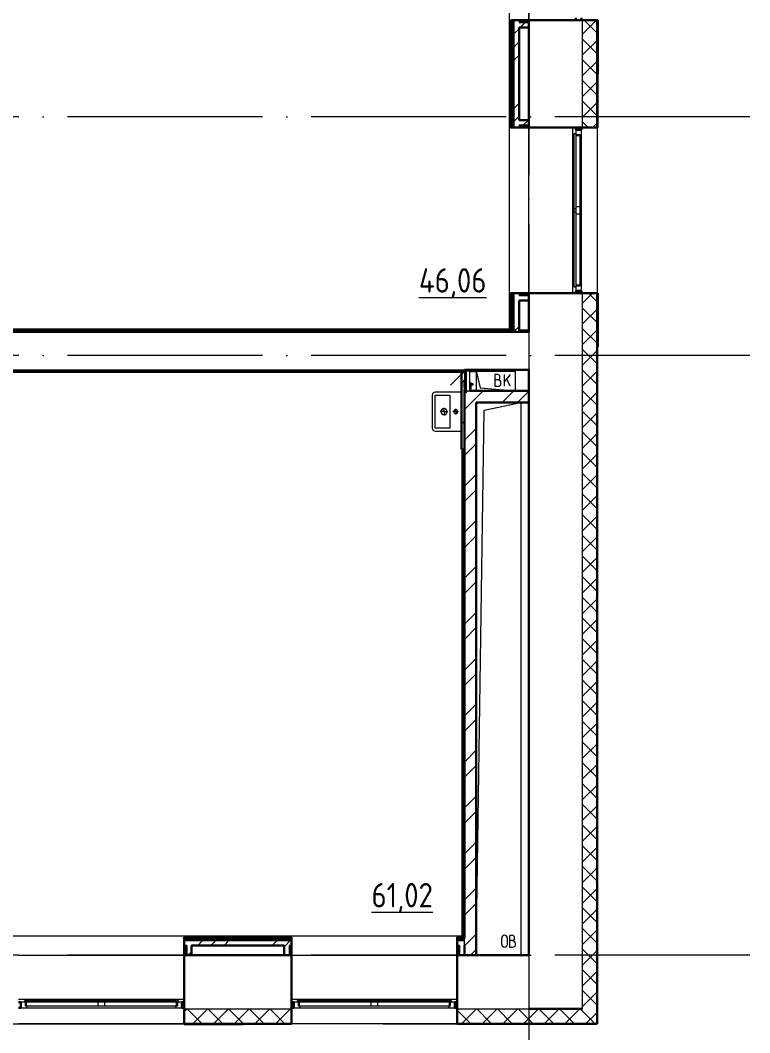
# Model space of a CAD drawing. Header units: millimetres. Extents: x -88595 to 880822, y -1054509 to -148035.
# Drawn here: x 327746 to 335231, y -283645 to -273262 of the extents above; entities that cross this region are included whole.
import ezdxf

# ---------------------------------------------------------------- set-up
doc = ezdxf.new("R2010")
doc.units = ezdxf.units.MM
doc.linetypes.add('ADSK_Линия сетки', pattern=[25, 20, -2.5, 0, -2.5])
for name, color, linetype, lineweight in [('_ Окна', 7, 'Continuous', 30), ('Марки помещений', 7, 'Continuous', 20), ('Оборудование', 7, 'Continuous', 18), ('Ограждение', 7, 'Continuous', 9), ('Окна', 7, 'Continuous', 9), ('Оси', 7, 'Continuous', 9), ('Перекрытие', 7, 'Continuous', 18), ('Стены внутренние', 7, 'Continuous', 18), ('Стены наружные', 7, 'Continuous', 18), ('Стены штриховка', 7, 'Continuous', 9), ('Узлы', 7, 'Continuous', 18)]:
    doc.layers.add(name, color=color, linetype=linetype, lineweight=lineweight)
doc.styles.add('GOST Common_2', font='GOST_Common.ttf', dxfattribs={"width": 0.9, "height": 350})

# ---------------------------------------------------------------- blocks, each defined once
blk = doc.blocks.new('2 этаж')
at = {"lineweight": 18}
for p, q in [((361758, 650947), (361799, 650776)), ((361758, 650947), (362158, 650947)), ((362158, 650947), (362158, 650747)), ((361978, 650912), (361948, 650912)), ((361948, 650912), (361948, 650792)), ((361982, 650859), (361948, 650859)), ((362002, 650879), (362002, 650889)), ((362108, 650912), (362048, 650841)), ((362048, 650792), (362048, 650912)), ((362108, 650792), (362072, 650869)), ((361799, 650776), (362158, 650747)), ((361948, 650792), (361985, 650792)), ((362012, 650819), (362012, 650829)), ((361758, 644957), (361839, 650546)), ((361839, 650546), (362216, 650627)), ((362216, 650627), (362216, 644957)), ((362020, 645070), (362020, 645133)), ((362078, 645070), (362078, 645133)), ((362128, 645161), (362098, 645161)), ((362098, 645161), (362098, 645041)), ((362151, 645128), (362151, 645138)), ((362131, 645108), (362098, 645108)), ((362098, 645041), (362135, 645041)), ((362161, 645068), (362161, 645078))]:
    blk.add_line(p, q, dxfattribs=at)
for centre, radius, start, end in [((361978, 650889), 23.3, 0, 90), ((361982, 650879), 20, 270, 0), ((361982, 650829), 30, 0, 90), ((361985, 650819), 26.7, 270, 0), ((362049, 645133), 28.7, 0, 180), ((362128, 645138), 23.3, 0, 90), ((362131, 645128), 20, 270, 0), ((362049, 645070), 28.7, 180, 0), ((362131, 645078), 30, 0, 90), ((362135, 645068), 26.7, 270, 0)]:
    blk.add_arc(centre, radius, start, end, dxfattribs=at)
at = {"layer": '_ Окна'}
for p, q in [((362780, 654572), (362780, 654547)), ((362838, 654547), (362838, 654572)), ((362780, 653447), (362780, 653422)), ((362838, 653422), (362838, 653447)), ((362780, 653422), (362838, 653422)), ((362780, 651772), (362780, 651747)), ((362838, 651772), (362780, 651772)), ((362838, 651747), (362838, 651772)), ((357088, 644475), (357063, 644475)), ((357063, 644417), (357088, 644417)), ((357088, 644417), (357088, 644475)), ((358763, 644475), (358738, 644475)), ((358738, 644475), (358738, 644417)), ((358738, 644417), (358763, 644417)), ((359888, 644475), (359863, 644475)), ((359863, 644417), (359888, 644417)), ((359888, 644417), (359888, 644475)), ((361563, 644475), (361538, 644475)), ((361538, 644475), (361538, 644417)), ((361538, 644417), (361563, 644417))]:
    blk.add_line(p, q, dxfattribs=at)
at = {"layer": '_ Окна', "lineweight": 18}
for p, q in [((362838, 653422), (362780, 653422)), ((362780, 653422), (362780, 653384)), ((362780, 653376), (362821, 653376)), ((362821, 653376), (362821, 653364)), ((362821, 653358), (362838, 653362)), ((362838, 653362), (362838, 653422)), ((362821, 651818), (362780, 651818)), ((362780, 651810), (362780, 651772)), ((362838, 651831), (362821, 651836)), ((362821, 651830), (362821, 651818)), ((362838, 651772), (362838, 651831)), ((362780, 651772), (362838, 651772)), ((357126, 644475), (357088, 644475)), ((357088, 644475), (357088, 644417)), ((357088, 644417), (357147, 644417)), ((357134, 644434), (357134, 644475)), ((357146, 644434), (357134, 644434)), ((357147, 644417), (357152, 644434)), ((358674, 644434), (358678, 644417)), ((358678, 644417), (358738, 644417)), ((358692, 644434), (358680, 644434)), ((358692, 644475), (358692, 644434)), ((358738, 644475), (358700, 644475)), ((358738, 644417), (358738, 644475)), ((359926, 644475), (359888, 644475)), ((359888, 644475), (359888, 644417)), ((359888, 644417), (359947, 644417)), ((359934, 644434), (359934, 644475)), ((359946, 644434), (359934, 644434)), ((359947, 644417), (359952, 644434)), ((361474, 644434), (361478, 644417)), ((361478, 644417), (361538, 644417)), ((361492, 644434), (361480, 644434)), ((361492, 644475), (361492, 644434)), ((361538, 644475), (361500, 644475)), ((361538, 644417), (361538, 644475))]:
    blk.add_line(p, q, dxfattribs=at)
at = {"layer": 'Оборудование'}
for p, q in [((361638, 650947), (361496, 650805)), ((361655, 650946), (361655, 650747)), ((361693, 650947), (361656, 650947)), ((361693, 650747), (361693, 650947)), ((361638, 650843), (361636, 650843)), ((361636, 650843), (361636, 650839)), ((361636, 650779), (361636, 650839)), ((361638, 650928), (361638, 650766)), ((361643, 650928), (361638, 650928)), ((361644, 650919), (361645, 650919)), ((361645, 650919), (361644, 650919)), ((361655, 650940), (361645, 650940)), ((361645, 650939), (361645, 650754)), ((361636, 650779), (361636, 650775)), ((361636, 650775), (361638, 650775)), ((361638, 650766), (361643, 650766)), ((361645, 650775), (361644, 650775)), ((361645, 650775), (361644, 650775)), ((361645, 650754), (361655, 650754)), ((361656, 650747), (361693, 650747)), ((361708, 650823), (361693, 650823)), ((361693, 650803), (361708, 650803)), ((361708, 650826), (361703, 650826)), ((361703, 650826), (361703, 650818)), ((361703, 650808), (361703, 650762)), ((361703, 650762), (361708, 650762)), ((361708, 650818), (361708, 650826)), ((361708, 650803), (361708, 650823)), ((361710, 650819), (361708, 650821)), ((361708, 650762), (361708, 650808)), ((361708, 650805), (361710, 650807)), ((361728, 650819), (361710, 650819)), ((361710, 650807), (361710, 650819)), ((361710, 650807), (361728, 650807)), ((361728, 650807), (361728, 650819))]:
    blk.add_line(p, q, dxfattribs=at)
for points, knots in [([(361656, 650947), (361656, 650947), (361656, 650946), (361656, 650946), (361655, 650946), (361655, 650946), (361655, 650946), (361655, 650946), (361655, 650946), (361655, 650946)], [-1, -1, -1, -1, -0.833333, -0.666667, -0.5, -0.333333, -0.25, -0.166667, 0, 0, 0, 0]), ([(361645, 650929), (361645, 650929), (361644, 650929), (361644, 650928), (361644, 650928), (361644, 650928), (361644, 650928), (361644, 650928), (361644, 650928), (361644, 650928), (361643, 650928), (361643, 650928), (361643, 650928)], [-1, -1, -1, -1, -0.833333, -0.75, -0.666667, -0.583333, -0.5, -0.416667, -0.333333, -0.25, -0.166667, 0, 0, 0, 0]), ([(361645, 650940), (361645, 650940), (361645, 650939), (361645, 650939), (361645, 650939), (361645, 650939), (361645, 650939), (361645, 650939), (361645, 650939), (361645, 650939), (361645, 650939)], [-1, -1, -1, -1, -0.833333, -0.666667, -0.541667, -0.416667, -0.333333, -0.25, -0.166667, 0, 0, 0, 0]), ([(361643, 650766), (361643, 650766), (361643, 650765), (361644, 650765), (361644, 650765), (361644, 650765), (361644, 650765), (361644, 650765), (361644, 650765), (361644, 650765), (361644, 650764), (361645, 650764), (361645, 650764)], [0, 0, 0, 0, 0.166667, 0.25, 0.333333, 0.416667, 0.5, 0.583333, 0.666667, 0.75, 0.833333, 1, 1, 1, 1]), ([(361645, 650754), (361645, 650754), (361645, 650754), (361645, 650754), (361645, 650754), (361645, 650754), (361645, 650754), (361645, 650754), (361645, 650754), (361645, 650754), (361645, 650754)], [0, 0, 0, 0, 0.166667, 0.25, 0.333333, 0.416667, 0.541667, 0.666667, 0.833333, 1, 1, 1, 1]), ([(361655, 650747), (361655, 650747), (361655, 650747), (361655, 650747), (361655, 650747), (361655, 650747), (361656, 650747), (361656, 650747), (361656, 650747), (361656, 650747)], [0, 0, 0, 0, 0.166667, 0.25, 0.333333, 0.5, 0.666667, 0.833333, 1, 1, 1, 1])]:
    blk.add_open_spline(points, degree=3, knots=knots, dxfattribs=at)
at = {"layer": 'Ограждение'}
for p, q in [((362098, 651372), (362098, 659067)), ((362298, 654547), (362298, 656247)), ((362098, 653447), (362113, 653447)), ((362098, 651747), (362098, 653447)), ((362298, 651747), (362298, 653447)), ((362748, 651747), (362748, 653447)), ((362113, 651747), (362098, 651747)), ((362098, 651377), (356318, 651377)), ((362298, 651367), (362198, 651367)), ((353723, 650937), (361608, 650937)), ((361613, 650147), (361613, 645157)), ((351422, 645157), (361618, 645157)), ((357063, 645157), (358763, 645157)), ((358763, 645157), (358763, 645142)), ((359863, 645142), (359863, 645157)), ((359863, 645157), (361563, 645157)), ((361563, 645157), (361563, 645142)), ((357063, 644957), (358763, 644957)), ((359863, 644957), (361563, 644957)), ((357063, 644507), (358763, 644507)), ((359863, 644507), (361563, 644507))]:
    blk.add_line(p, q, dxfattribs=at)
at = {"layer": 'Окна'}
for p, q in [((362763, 653384), (362780, 653384)), ((362763, 652612), (362763, 653384)), ((362780, 653384), (362780, 652612)), ((362780, 653364), (362821, 653364)), ((362821, 653364), (362821, 652632)), ((362838, 651831), (362838, 653362)), ((362763, 652582), (362763, 652612)), ((362780, 652612), (362763, 652612)), ((362821, 652632), (362780, 652632)), ((362780, 652612), (362780, 652582)), ((362821, 652632), (362821, 652562)), ((362763, 652582), (362780, 652582)), ((362763, 651810), (362763, 652582)), ((362780, 652582), (362780, 651810)), ((362780, 652562), (362821, 652562)), ((362821, 652562), (362821, 651830)), ((362780, 651810), (362763, 651810)), ((362821, 651830), (362780, 651830)), ((357126, 644492), (357898, 644492)), ((357126, 644475), (357126, 644492)), ((357898, 644475), (357126, 644475)), ((357146, 644434), (357146, 644475)), ((357878, 644434), (357146, 644434)), ((357147, 644417), (358678, 644417)), ((357878, 644475), (357878, 644434)), ((357948, 644434), (357878, 644434)), ((357898, 644492), (357928, 644492)), ((357898, 644492), (357898, 644475)), ((357928, 644475), (357898, 644475)), ((357928, 644492), (358700, 644492)), ((357928, 644475), (357928, 644492)), ((358700, 644475), (357928, 644475)), ((357948, 644434), (357948, 644475)), ((358680, 644434), (357948, 644434)), ((358680, 644475), (358680, 644434)), ((358700, 644492), (358700, 644475)), ((359926, 644492), (360698, 644492)), ((359926, 644475), (359926, 644492)), ((360698, 644475), (359926, 644475)), ((359946, 644434), (359946, 644475)), ((360678, 644434), (359946, 644434)), ((359947, 644417), (361478, 644417)), ((360678, 644475), (360678, 644434)), ((360748, 644434), (360678, 644434)), ((360698, 644492), (360728, 644492)), ((360698, 644492), (360698, 644475)), ((360728, 644475), (360698, 644475)), ((360728, 644492), (361500, 644492)), ((360728, 644475), (360728, 644492)), ((361500, 644475), (360728, 644475)), ((360748, 644434), (360748, 644475)), ((361480, 644434), (360748, 644434)), ((361480, 644475), (361480, 644434)), ((361500, 644492), (361500, 644475))]:
    blk.add_line(p, q, dxfattribs=at)
at = {"layer": 'Оси', "linetype": 'ADSK_Линия сетки', "ltscale": 100}
for p, q in [((362298, 662457), (362298, 631330)), ((364565, 653557), (287587, 653557)), ((364565, 651107), (287587, 651107)), ((364565, 644957), (287625, 644957))]:
    blk.add_line(p, q, dxfattribs=at)
at = {"layer": 'Перекрытие', "color": 49, "ltscale": 100, "true_color": 0x464646}
for p, q in [((361758, 650947), (362158, 650947)), ((362158, 650947), (362158, 650747)), ((362216, 650627), (362216, 644957))]:
    blk.add_line(p, q, dxfattribs=at)
at = {"layer": 'Стены внутренние', "lineweight": 30}
for p, q in [((363000, 654547), (362298, 654547)), ((363000, 653447), (363000, 654547)), ((362298, 654472), (362298, 653522)), ((362298, 653447), (363000, 653447)), ((363000, 651747), (362298, 651747)), ((362298, 651672), (362298, 651352)), ((363000, 644255), (363000, 651747)), ((362123, 651352), (356293, 651352)), ((362298, 651352), (362198, 651352)), ((361758, 650962), (362298, 650962)), ((362298, 650962), (362298, 650747)), ((362298, 650627), (362298, 644957)), ((358763, 644957), (358763, 644255)), ((359788, 644957), (358838, 644957)), ((359863, 644255), (359863, 644957)), ((361563, 644957), (361563, 644255)), ((362298, 644957), (361758, 644957)), ((362298, 644407), (362848, 644407)), ((358763, 644255), (359863, 644255)), ((361563, 644255), (363000, 644255))]:
    blk.add_line(p, q, dxfattribs=at)
at = {"layer": 'Стены внутренние'}
for p, q in [((362848, 653447), (362848, 654547)), ((363000, 653447), (363000, 651747)), ((362848, 644407), (362848, 651747)), ((355503, 650962), (361638, 650962)), ((358763, 644407), (359863, 644407)), ((361563, 644407), (362298, 644407)), ((358763, 644255), (357063, 644255)), ((361563, 644255), (359863, 644255))]:
    blk.add_line(p, q, dxfattribs=at)
at = {"layer": 'Стены внутренние', "linetype": 'Continuous', "lineweight": 9}
for p, q in [((362848, 654402), (362990, 654545)), ((362998, 654415), (362866, 654547)), ((362998, 654203), (362848, 654353)), ((362848, 654190), (362998, 654340)), ((362998, 654223), (363000, 654223)), ((362998, 653991), (362848, 654141)), ((362848, 653978), (362998, 654128)), ((362998, 653779), (362848, 653929)), ((362848, 653765), (362998, 653915)), ((362998, 653817), (363000, 653817)), ((362998, 653567), (362848, 653717)), ((362848, 653553), (362998, 653703)), ((362906, 653447), (362848, 653505)), ((362955, 653449), (362998, 653491)), ((362998, 653512), (363000, 653512)), ((362848, 651644), (362948, 651745)), ((362998, 651658), (362909, 651747)), ((363000, 651684), (362998, 651688)), ((362998, 651445), (362848, 651595)), ((362848, 651432), (362998, 651582)), ((362998, 651582), (363000, 651582)), ((362998, 651233), (362848, 651383)), ((362848, 651220), (362998, 651370)), ((362998, 651277), (363000, 651277)), ((362998, 651021), (362848, 651171)), ((362848, 651008), (362998, 651158)), ((362998, 650809), (362848, 650959)), ((362848, 650796), (362998, 650946)), ((362998, 650871), (363000, 650871)), ((362998, 650597), (362848, 650747)), ((362848, 650583), (362998, 650733)), ((362998, 650385), (362848, 650535)), ((362848, 650371), (362998, 650521)), ((362998, 650464), (363000, 650464)), ((362998, 650173), (362848, 650323)), ((362848, 650159), (362998, 650309)), ((362998, 650159), (363000, 650159)), ((362998, 649960), (362848, 650110)), ((362848, 649947), (362998, 650097)), ((363000, 650071), (362998, 650067)), ((363000, 650058), (362998, 650062)), ((362998, 649748), (362848, 649898)), ((362848, 649735), (362998, 649885)), ((362998, 649753), (363000, 649753)), ((362998, 649536), (362848, 649686)), ((362848, 649523), (362998, 649673)), ((362998, 649324), (362848, 649474)), ((362848, 649311), (362998, 649461)), ((362998, 649347), (363000, 649347)), ((362998, 649112), (362848, 649262)), ((362848, 649099), (362998, 649249)), ((362998, 648900), (362848, 649050)), ((362848, 648886), (362998, 649036)), ((362998, 649042), (363000, 649042)), ((362998, 648688), (362848, 648838)), ((362848, 648674), (362998, 648824)), ((362998, 648476), (362848, 648626)), ((362848, 648462), (362998, 648612)), ((362998, 648635), (363000, 648635)), ((362998, 648263), (362848, 648413)), ((362848, 648250), (362998, 648400)), ((362998, 648051), (362848, 648201)), ((362848, 648038), (362998, 648188)), ((362998, 648229), (363000, 648229)), ((362998, 647839), (362848, 647989)), ((362848, 647826), (362998, 647976)), ((362998, 647924), (363000, 647924)), ((362998, 647627), (362848, 647777)), ((362848, 647614), (362998, 647764)), ((362998, 647415), (362848, 647565)), ((362848, 647402), (362998, 647552)), ((362998, 647518), (363000, 647518)), ((362998, 647203), (362848, 647353)), ((362848, 647189), (362998, 647339)), ((362998, 646991), (362848, 647141)), ((362848, 646977), (362998, 647127)), ((362998, 647111), (363000, 647111)), ((362999, 647022), (362998, 647019)), ((363000, 647010), (362998, 647014)), ((362998, 646779), (362848, 646929)), ((362848, 646765), (362998, 646915)), ((362998, 646807), (363000, 646807)), ((362998, 646566), (362848, 646716)), ((362848, 646553), (362998, 646703)), ((362998, 646354), (362848, 646504)), ((362848, 646341), (362998, 646491)), ((363000, 646413), (362998, 646410)), ((363000, 646401), (362998, 646404)), ((362998, 646400), (363000, 646400)), ((362998, 646142), (362848, 646292)), ((362848, 646129), (362998, 646279)), ((362998, 645930), (362848, 646080)), ((362848, 645917), (362998, 646067)), ((362998, 645994), (363000, 645994)), ((362998, 645718), (362848, 645868)), ((362848, 645704), (362998, 645854)), ((362998, 645506), (362848, 645656)), ((362998, 645689), (363000, 645689)), ((362848, 645492), (362998, 645642)), ((363000, 645600), (362998, 645597)), ((362998, 645294), (362848, 645444)), ((362848, 645280), (362998, 645430)), ((362998, 645081), (362848, 645231)), ((362998, 645283), (363000, 645283)), ((362848, 645068), (362998, 645218)), ((362998, 644869), (362848, 645019)), ((362848, 644856), (362998, 645006)), ((362998, 644876), (363000, 644876)), ((362998, 644657), (362848, 644807)), ((362848, 644644), (362998, 644794)), ((362998, 644445), (362848, 644595)), ((362848, 644432), (362998, 644582)), ((362998, 644571), (363000, 644571)), ((358763, 644377), (358792, 644407)), ((358943, 644257), (358793, 644407)), ((358854, 644257), (359004, 644407)), ((359156, 644257), (359006, 644407)), ((359066, 644257), (359216, 644407)), ((359368, 644257), (359218, 644407)), ((359278, 644257), (359428, 644407)), ((359580, 644257), (359430, 644407)), ((359490, 644257), (359640, 644407)), ((359792, 644257), (359642, 644407)), ((359702, 644257), (359852, 644407)), ((359863, 644398), (359854, 644407)), ((361612, 644257), (361762, 644407)), ((361913, 644257), (361763, 644407)), ((361824, 644257), (361974, 644407)), ((362125, 644257), (361975, 644407)), ((362036, 644257), (362186, 644407)), ((362338, 644257), (362188, 644407)), ((362248, 644257), (362398, 644407)), ((362550, 644257), (362400, 644407)), ((362460, 644257), (362610, 644407)), ((362762, 644257), (362612, 644407)), ((362672, 644257), (362822, 644407)), ((362974, 644257), (362824, 644407)), ((361701, 644257), (361563, 644395)), ((362884, 644257), (362998, 644370)), ((358821, 644257), (358820, 644255)), ((359643, 644257), (359641, 644255)), ((359861, 644267), (359863, 644267)), ((361637, 644257), (361636, 644255)), ((361892, 644255), (361891, 644257)), ((362458, 644257), (362457, 644255)), ((362479, 644255), (362478, 644257)), ((362693, 644257), (362692, 644255))]:
    blk.add_line(p, q, dxfattribs=at)
at = {"layer": 'Стены наружные', "lineweight": 30}
for p, q in [((362298, 654547), (362113, 654547)), ((362113, 654547), (362113, 653447)), ((362298, 654472), (362298, 654547)), ((363005, 654547), (363000, 654547)), ((363005, 653997), (363005, 654547)), ((362198, 653522), (362198, 654472)), ((362198, 654472), (362298, 654472)), ((363000, 653997), (363005, 653997)), ((362113, 653447), (362298, 653447)), ((362298, 653522), (362198, 653522)), ((362298, 653447), (362298, 653522)), ((362298, 651747), (362113, 651747)), ((362113, 651747), (362113, 651372)), ((362198, 651352), (362198, 651672)), ((362198, 651672), (362298, 651672)), ((362298, 651672), (362298, 651747)), ((363000, 651747), (363000, 651197)), ((363005, 651747), (363000, 651747)), ((363005, 651197), (363005, 651747)), ((362118, 651367), (356308, 651367)), ((362113, 651372), (356313, 651372)), ((362118, 651372), (362118, 651367)), ((362123, 651367), (362123, 651352)), ((356293, 651352), (362123, 651352)), ((362123, 651352), (362123, 651352)), ((362123, 651352), (362198, 651352)), ((363000, 651197), (363005, 651197)), ((361758, 650962), (361638, 650962)), ((361638, 650928), (361638, 650962)), ((361638, 650947), (361656, 650947)), ((361693, 650947), (361758, 650947)), ((361758, 650947), (361758, 650962)), ((353713, 650942), (361608, 650942)), ((361608, 650942), (361608, 650147)), ((361638, 645132), (361638, 650766)), ((361656, 650747), (361638, 650747)), ((362298, 650747), (361693, 650747)), ((362298, 650627), (362298, 650747)), ((361758, 644957), (361758, 650627)), ((361758, 650627), (362298, 650627)), ((361608, 650147), (361618, 650147)), ((361618, 650147), (361618, 645142)), ((361623, 650147), (361623, 645137)), ((358763, 645142), (358763, 644957)), ((359863, 645142), (358763, 645142)), ((359863, 644957), (359863, 645142)), ((361563, 645142), (361563, 644957)), ((361618, 645142), (361563, 645142)), ((361623, 645137), (361618, 645137)), ((358838, 645057), (359788, 645057)), ((358838, 644957), (358838, 645057)), ((359788, 645057), (359788, 644957)), ((361638, 645057), (361638, 644957)), ((358763, 644957), (358838, 644957)), ((359788, 644957), (359863, 644957)), ((361563, 644957), (361758, 644957)), ((359368, 644255), (358763, 644255)), ((358763, 644255), (358763, 644250)), ((358763, 644250), (359368, 644250)), ((359368, 644250), (359368, 644255))]:
    blk.add_line(p, q, dxfattribs=at)
at = {"layer": 'Стены наружные', "linetype": 'Continuous', "lineweight": 9}
for p, q in [((362113, 654515), (362118, 654520)), ((362123, 654525), (362135, 654538)), ((362135, 654538), (362144, 654547)), ((362210, 654472), (362260, 654522)), ((362113, 654445), (362118, 654450)), ((362113, 654374), (362118, 654379)), ((362148, 654409), (362198, 654459)), ((362113, 654303), (362118, 654308)), ((362118, 654308), (362123, 654313)), ((362123, 654313), (362135, 654326)), ((362135, 654326), (362148, 654338)), ((362148, 654274), (362198, 654324)), ((362113, 654233), (362118, 654238)), ((362113, 654162), (362118, 654167)), ((362148, 654139), (362198, 654189)), ((363000, 654223), (363005, 654223)), ((362113, 654091), (362118, 654096)), ((362123, 654101), (362135, 654114)), ((362135, 654114), (362148, 654126)), ((362113, 654020), (362118, 654025)), ((362113, 653950), (362118, 653955)), ((362113, 653879), (362118, 653884)), ((362118, 653884), (362123, 653889)), ((362123, 653889), (362135, 653902)), ((362135, 653902), (362148, 653914)), ((362113, 653808), (362118, 653813)), ((362113, 653738), (362118, 653743)), ((362113, 653667), (362118, 653672)), ((362123, 653677), (362135, 653689)), ((362135, 653689), (362148, 653702)), ((362148, 653646), (362198, 653696)), ((362113, 653596), (362118, 653601)), ((362148, 653511), (362198, 653561)), ((362113, 653525), (362118, 653530)), ((362113, 653455), (362118, 653460)), ((362118, 653460), (362123, 653465)), ((362123, 653465), (362135, 653477)), ((362135, 653477), (362148, 653490)), ((362243, 653472), (362293, 653522)), ((362113, 651687), (362118, 651692)), ((362288, 651722), (362298, 651731)), ((363003, 651678), (363000, 651684)), ((362113, 651616), (362118, 651621)), ((362123, 651556), (362135, 651568)), ((362135, 651568), (362148, 651581)), ((363000, 651582), (363005, 651582)), ((362113, 651546), (362118, 651551)), ((362113, 651475), (362118, 651480)), ((357125, 651367), (357130, 651372)), ((357196, 651367), (357201, 651372)), ((357267, 651367), (357272, 651372)), ((357337, 651367), (357342, 651372)), ((357408, 651367), (357413, 651372)), ((357464, 651352), (357479, 651367)), ((357479, 651367), (357484, 651372)), ((357549, 651367), (357554, 651372)), ((357620, 651367), (357625, 651372)), ((357691, 651367), (357696, 651372)), ((357762, 651367), (357767, 651372)), ((357832, 651367), (357837, 651372)), ((357888, 651352), (357903, 651367)), ((357903, 651367), (357908, 651372)), ((357974, 651367), (357979, 651372)), ((358044, 651367), (358049, 651372)), ((358115, 651367), (358120, 651372)), ((358186, 651367), (358191, 651372)), ((358256, 651367), (358261, 651372)), ((358312, 651352), (358327, 651367)), ((358327, 651367), (358332, 651372)), ((358398, 651367), (358403, 651372)), ((358469, 651367), (358474, 651372)), ((358539, 651367), (358544, 651372)), ((358610, 651367), (358615, 651372)), ((358681, 651367), (358686, 651372)), ((358736, 651352), (358751, 651367)), ((358751, 651367), (358756, 651372)), ((358822, 651367), (358827, 651372)), ((358893, 651367), (358898, 651372)), ((358964, 651367), (358969, 651372)), ((359034, 651367), (359039, 651372)), ((359105, 651367), (359110, 651372)), ((359161, 651352), (359176, 651367)), ((359176, 651367), (359181, 651372)), ((359246, 651367), (359251, 651372)), ((359317, 651367), (359322, 651372)), ((359388, 651367), (359393, 651372)), ((359459, 651367), (359464, 651372)), ((359529, 651367), (359534, 651372)), ((359585, 651352), (359600, 651367)), ((359600, 651367), (359605, 651372)), ((359671, 651367), (359676, 651372)), ((359741, 651367), (359746, 651372)), ((359812, 651367), (359817, 651372)), ((359883, 651367), (359888, 651372)), ((359954, 651367), (359959, 651372)), ((360009, 651352), (360024, 651367)), ((360024, 651367), (360029, 651372)), ((360095, 651367), (360100, 651372)), ((360166, 651367), (360171, 651372)), ((360236, 651367), (360241, 651372)), ((360307, 651367), (360312, 651372)), ((360378, 651367), (360383, 651372)), ((360434, 651352), (360449, 651367)), ((360449, 651367), (360454, 651372)), ((360519, 651367), (360524, 651372)), ((360590, 651367), (360595, 651372)), ((360661, 651367), (360666, 651372)), ((360731, 651367), (360736, 651372)), ((360802, 651367), (360807, 651372)), ((360858, 651352), (360873, 651367)), ((360873, 651367), (360878, 651372)), ((360944, 651367), (360949, 651372)), ((361014, 651367), (361019, 651372)), ((361085, 651367), (361090, 651372)), ((361156, 651367), (361161, 651372)), ((361226, 651367), (361231, 651372)), ((361282, 651352), (361297, 651367)), ((361297, 651367), (361302, 651372)), ((361368, 651367), (361373, 651372)), ((361438, 651367), (361443, 651372)), ((361509, 651367), (361514, 651372)), ((361580, 651367), (361585, 651372)), ((361651, 651367), (361656, 651372)), ((361706, 651352), (361721, 651367)), ((361721, 651367), (361726, 651372)), ((361792, 651367), (361797, 651372)), ((361863, 651367), (361868, 651372)), ((361933, 651367), (361938, 651372)), ((362004, 651367), (362009, 651372)), ((362075, 651367), (362080, 651372)), ((362113, 651404), (362118, 651409)), ((362135, 651356), (362148, 651368)), ((362148, 651356), (362198, 651406)), ((362131, 651352), (362135, 651356)), ((363000, 651277), (363005, 651277)), ((357124, 650942), (357129, 650947)), ((357195, 650942), (357200, 650947)), ((357266, 650942), (357271, 650947)), ((357337, 650942), (357342, 650947)), ((357407, 650942), (357412, 650947)), ((357478, 650942), (357483, 650947)), ((357483, 650947), (357498, 650962)), ((357549, 650942), (357554, 650947)), ((357619, 650942), (357624, 650947)), ((357690, 650942), (357695, 650947)), ((357761, 650942), (357766, 650947)), ((357831, 650942), (357836, 650947)), ((357902, 650942), (357907, 650947)), ((357907, 650947), (357922, 650962)), ((357973, 650942), (357978, 650947)), ((358044, 650942), (358049, 650947)), ((358114, 650942), (358119, 650947)), ((358185, 650942), (358190, 650947)), ((358256, 650942), (358261, 650947)), ((358326, 650942), (358331, 650947)), ((358331, 650947), (358346, 650962)), ((358397, 650942), (358402, 650947)), ((358468, 650942), (358473, 650947)), ((358539, 650942), (358544, 650947)), ((358609, 650942), (358614, 650947)), ((358680, 650942), (358685, 650947)), ((358751, 650942), (358756, 650947)), ((358756, 650947), (358771, 650962)), ((358821, 650942), (358826, 650947)), ((358892, 650942), (358897, 650947)), ((358963, 650942), (358968, 650947)), ((359034, 650942), (359039, 650947)), ((359104, 650942), (359109, 650947)), ((359175, 650942), (359180, 650947)), ((359180, 650947), (359195, 650962)), ((359246, 650942), (359251, 650947)), ((359316, 650942), (359321, 650947)), ((359387, 650942), (359392, 650947)), ((359458, 650942), (359463, 650947)), ((359529, 650942), (359534, 650947)), ((359599, 650942), (359604, 650947)), ((359604, 650947), (359619, 650962)), ((359670, 650942), (359675, 650947)), ((359741, 650942), (359746, 650947)), ((359811, 650942), (359816, 650947)), ((359882, 650942), (359887, 650947)), ((359953, 650942), (359958, 650947)), ((360024, 650942), (360029, 650947)), ((360029, 650947), (360044, 650962)), ((360094, 650942), (360099, 650947)), ((360165, 650942), (360170, 650947)), ((360236, 650942), (360241, 650947)), ((360306, 650942), (360311, 650947)), ((360377, 650942), (360382, 650947)), ((360448, 650942), (360453, 650947)), ((360453, 650947), (360468, 650962)), ((360519, 650942), (360524, 650947)), ((360589, 650942), (360594, 650947)), ((360660, 650942), (360665, 650947)), ((360731, 650942), (360736, 650947)), ((360801, 650942), (360806, 650947)), ((360872, 650942), (360877, 650947)), ((360877, 650947), (360892, 650962)), ((360943, 650942), (360948, 650947)), ((361013, 650942), (361018, 650947)), ((361084, 650942), (361089, 650947)), ((361155, 650942), (361160, 650947)), ((361226, 650942), (361231, 650947)), ((361296, 650942), (361301, 650947)), ((361301, 650947), (361316, 650962)), ((361367, 650942), (361372, 650947)), ((361438, 650942), (361443, 650947)), ((361508, 650942), (361513, 650947)), ((361579, 650942), (361584, 650947)), ((361608, 650828), (361638, 650858)), ((361638, 650711), (361673, 650747)), ((361758, 650674), (361830, 650747)), ((362024, 650627), (362144, 650747)), ((362182, 650627), (362298, 650742)), ((361638, 650554), (361758, 650674)), ((361608, 650404), (361638, 650434)), ((361638, 650240), (361758, 650360)), ((361618, 650131), (361623, 650136)), ((361633, 645137), (361633, 650147)), ((361638, 650082), (361758, 650202)), ((361618, 650061), (361623, 650066)), ((361618, 649990), (361623, 649995)), ((361618, 649919), (361623, 649924)), ((361618, 649848), (361623, 649853)), ((361638, 649768), (361758, 649888)), ((361618, 649778), (361623, 649783)), ((361618, 649707), (361623, 649712)), ((361638, 649611), (361758, 649731)), ((361618, 649636), (361623, 649641)), ((361618, 649566), (361623, 649571)), ((361618, 649495), (361623, 649500)), ((361618, 649424), (361623, 649429)), ((361638, 649297), (361758, 649417)), ((361618, 649353), (361623, 649358)), ((361618, 649283), (361623, 649288)), ((361618, 649212), (361623, 649217)), ((361638, 649139), (361758, 649259)), ((361618, 649141), (361623, 649146)), ((361618, 649071), (361623, 649076)), ((361618, 649000), (361623, 649005)), ((361618, 648929), (361623, 648934)), ((361638, 648825), (361758, 648945)), ((361618, 648859), (361623, 648864)), ((361618, 648788), (361623, 648793)), ((361638, 648668), (361758, 648788)), ((361618, 648717), (361623, 648722)), ((361618, 648646), (361623, 648651)), ((361618, 648576), (361623, 648581)), ((361618, 648505), (361623, 648510)), ((361638, 648354), (361758, 648474)), ((361618, 648434), (361623, 648439)), ((361618, 648364), (361623, 648369)), ((361618, 648293), (361623, 648298)), ((361638, 648197), (361758, 648317)), ((361618, 648222), (361623, 648227)), ((361618, 648151), (361623, 648156)), ((361618, 648081), (361623, 648086)), ((361618, 648010), (361623, 648015)), ((361618, 647939), (361623, 647944)), ((361638, 647882), (361758, 648002)), ((361618, 647869), (361623, 647874)), ((361638, 647725), (361758, 647845)), ((361618, 647798), (361623, 647803)), ((361618, 647727), (361623, 647732)), ((361618, 647656), (361623, 647661)), ((361618, 647586), (361623, 647591)), ((361618, 647515), (361623, 647520)), ((361638, 647411), (361758, 647531)), ((361618, 647444), (361623, 647449)), ((361618, 647374), (361623, 647379)), ((361618, 647303), (361623, 647308)), ((361638, 647254), (361758, 647374)), ((361618, 647232), (361623, 647237)), ((361618, 647161), (361623, 647166)), ((361618, 647091), (361623, 647096)), ((361618, 647020), (361623, 647025)), ((361638, 646939), (361758, 647059)), ((361618, 646949), (361623, 646954)), ((361638, 646782), (361758, 646902)), ((361618, 646879), (361623, 646884)), ((361618, 646808), (361623, 646813)), ((361618, 646737), (361623, 646742)), ((361618, 646666), (361623, 646671)), ((361618, 646596), (361623, 646601)), ((361638, 646468), (361758, 646588)), ((361618, 646525), (361623, 646530)), ((361618, 646454), (361623, 646459)), ((361618, 646384), (361623, 646389)), ((361638, 646311), (361758, 646431)), ((361618, 646313), (361623, 646318)), ((361618, 646242), (361623, 646247)), ((361618, 646172), (361623, 646177)), ((361618, 646101), (361623, 646106)), ((361638, 645996), (361758, 646116)), ((361618, 646030), (361623, 646035)), ((361618, 645959), (361623, 645964)), ((361638, 645839), (361758, 645959)), ((361618, 645889), (361623, 645894)), ((361618, 645818), (361623, 645823)), ((361618, 645747), (361623, 645752)), ((361618, 645677), (361623, 645682)), ((361618, 645606), (361623, 645611)), ((361638, 645525), (361758, 645645)), ((361618, 645535), (361623, 645540)), ((361618, 645464), (361623, 645469)), ((361638, 645368), (361758, 645488)), ((361618, 645394), (361623, 645399)), ((361618, 645323), (361623, 645328)), ((361618, 645252), (361623, 645257)), ((358815, 645137), (358820, 645142)), ((358868, 645119), (358880, 645132)), ((358880, 645132), (358885, 645137)), ((358885, 645137), (358890, 645142)), ((358956, 645137), (358961, 645142)), ((359027, 645137), (359032, 645142)), ((359080, 645119), (359093, 645132)), ((359098, 645137), (359103, 645142)), ((359168, 645137), (359173, 645142)), ((359239, 645137), (359244, 645142)), ((359292, 645119), (359305, 645132)), ((359305, 645132), (359310, 645137)), ((359310, 645137), (359315, 645142)), ((359380, 645137), (359385, 645142)), ((359451, 645137), (359456, 645142)), ((359504, 645119), (359517, 645132)), ((359522, 645137), (359527, 645142)), ((359593, 645137), (359598, 645142)), ((359663, 645137), (359668, 645142)), ((359716, 645119), (359729, 645132)), ((359729, 645132), (359734, 645137)), ((359734, 645137), (359739, 645142)), ((359805, 645137), (359810, 645142)), ((361572, 645137), (361577, 645142)), ((361618, 645182), (361623, 645187)), ((361626, 645119), (361638, 645131)), ((361638, 645053), (361758, 645173)), ((358763, 645014), (358775, 645026)), ((358775, 645026), (358788, 645039)), ((358855, 645107), (358868, 645119)), ((358901, 645057), (358951, 645107)), ((359036, 645057), (359086, 645107)), ((359068, 645107), (359080, 645119)), ((359171, 645057), (359221, 645107)), ((359280, 645107), (359292, 645119)), ((359492, 645107), (359504, 645119)), ((359665, 645057), (359715, 645107)), ((359704, 645107), (359716, 645119)), ((359788, 645044), (359800, 645057)), ((359800, 645057), (359850, 645107)), ((359838, 645028), (359850, 645040)), ((359850, 645040), (359863, 645053)), ((361563, 645056), (361563, 645057)), ((361613, 645107), (361626, 645119)), ((358801, 644957), (358838, 644993)), ((359835, 644957), (359838, 644959)), ((361698, 644957), (361758, 645016)), ((358820, 644255), (358817, 644250))]:
    blk.add_line(p, q, dxfattribs=at)
at = {"layer": 'Стены наружные'}
for p, q in [((363005, 653997), (363005, 653447)), ((363005, 653447), (363000, 653447)), ((362283, 651359), (362283, 651367)), ((362298, 651359), (362283, 651359)), ((361758, 650947), (361758, 650747)), ((358763, 644250), (356543, 644250)), ((360802, 644250), (360802, 644255)), ((362102, 644250), (360802, 644250)), ((362102, 644250), (362102, 644255)), ((362302, 644250), (362302, 644255)), ((362702, 644250), (362302, 644250)), ((362702, 644255), (362702, 644250))]:
    blk.add_line(p, q, dxfattribs=at)
at = {"layer": 'Стены штриховка'}
for p, q in [((362118, 654547), (362118, 653447)), ((362123, 653447), (362123, 654547)), ((362135, 653447), (362135, 654547)), ((362148, 653447), (362148, 654547)), ((362198, 654547), (362198, 654522)), ((362198, 654534), (362298, 654534)), ((362198, 654522), (362298, 654522)), ((362924, 654547), (362924, 654545)), ((362998, 654545), (362924, 654545)), ((362998, 653449), (362998, 654545)), ((362198, 653472), (362298, 653472)), ((362198, 653472), (362198, 653447)), ((362198, 653459), (362298, 653459)), ((362924, 653449), (362924, 653447)), ((362924, 653449), (362998, 653449)), ((362118, 651747), (362118, 651372)), ((362123, 651367), (362123, 651747)), ((362135, 651352), (362135, 651747)), ((362148, 651352), (362148, 651747)), ((362198, 651747), (362198, 651722)), ((362198, 651734), (362298, 651734)), ((362198, 651722), (362298, 651722)), ((362924, 651747), (362924, 651745)), ((362998, 651745), (362924, 651745)), ((362998, 644255), (362998, 651745)), ((361638, 650947), (353713, 650947)), ((361608, 650942), (361608, 650947)), ((361638, 650147), (361618, 650147)), ((359863, 645137), (358763, 645137)), ((358763, 645132), (359863, 645132)), ((359863, 645132), (358763, 645132)), ((361618, 645137), (361563, 645137)), ((361563, 645132), (361638, 645132)), ((361638, 645132), (361563, 645132)), ((361623, 645137), (361638, 645137)), ((361638, 645057), (361638, 645132)), ((358763, 645119), (359863, 645119)), ((358763, 645107), (359863, 645107)), ((358788, 645057), (358763, 645057)), ((358775, 645057), (358775, 644957)), ((358788, 645057), (358788, 644957)), ((359863, 645057), (359838, 645057)), ((359838, 645057), (359838, 644957)), ((359850, 645057), (359850, 644957)), ((361563, 645119), (361638, 645119)), ((361563, 645107), (361638, 645107)), ((361588, 645057), (361563, 645057)), ((361575, 645057), (361575, 644957)), ((361588, 645057), (361588, 644957)), ((358765, 644331), (358763, 644331)), ((358765, 644331), (358765, 644257)), ((359863, 644331), (359861, 644331)), ((359861, 644257), (359861, 644331)), ((361565, 644331), (361563, 644331)), ((361565, 644331), (361565, 644257)), ((358765, 644257), (359861, 644257)), ((361565, 644257), (363000, 644257))]:
    blk.add_line(p, q, dxfattribs=at)
at = {"layer": 'Узлы', "lineweight": 9}
for p, q in [((361308, 650702), (361308, 650532)), ((361608, 650732), (361338, 650732)), ((361308, 650532), (361308, 650362)), ((361428, 650532), (361388, 650532)), ((361428, 650532), (361428, 650572)), ((361428, 650532), (361428, 650492)), ((361428, 650532), (361468, 650532)), ((361548, 650532), (361518, 650532)), ((361548, 650532), (361548, 650562)), ((361548, 650532), (361548, 650502)), ((361548, 650532), (361578, 650532)), ((361338, 650332), (361608, 650332))]:
    blk.add_line(p, q, dxfattribs=at)
at = {"layer": 'Узлы'}
for p, q in [((361338, 650362), (361338, 650702)), ((361338, 650702), (361488, 650702)), ((361488, 650702), (361488, 650362)), ((361488, 650362), (361338, 650362))]:
    blk.add_line(p, q, dxfattribs=at)
for centre, start, end in [((361338, 650702), 90, 180), ((361338, 650362), 180, 270)]:
    blk.add_arc(centre, 30, start, end, dxfattribs=at)
at = {"layer": 'Узлы', "lineweight": 9}
for centre, radius, start, end in [((361428, 650532), 30, 90, 180), ((361428, 650532), 30, 180, 270), ((361428, 650532), 30, 0, 90.0077), ((361428, 650532), 30, 270, 0), ((361548, 650532), 20, 90, 180), ((361548, 650532), 20, 180, 270), ((361548, 650532), 20, 0, 90.0116), ((361548, 650532), 20, 270, 0)]:
    blk.add_arc(centre, radius, start, end, dxfattribs=at)
at = {"layer": 'Марки помещений', "style": 'GOST Common_2', "width": 0.9}
for s, p in [('%%U46,06', (361171, 651753)), ('%%U61,02', (360684, 645448))]:
    blk.add_text(s, height=250, dxfattribs=at).set_placement(p)

msp = doc.modelspace()

# ---------------------------------------------------------------- block references
at = {"layer": 'Оборудование', "color": 5, "true_color": 0x0000ff}
msp.add_blockref('2 этаж', (-29334, -927808), dxfattribs=at)

doc.saveas('drawing.dxf')
